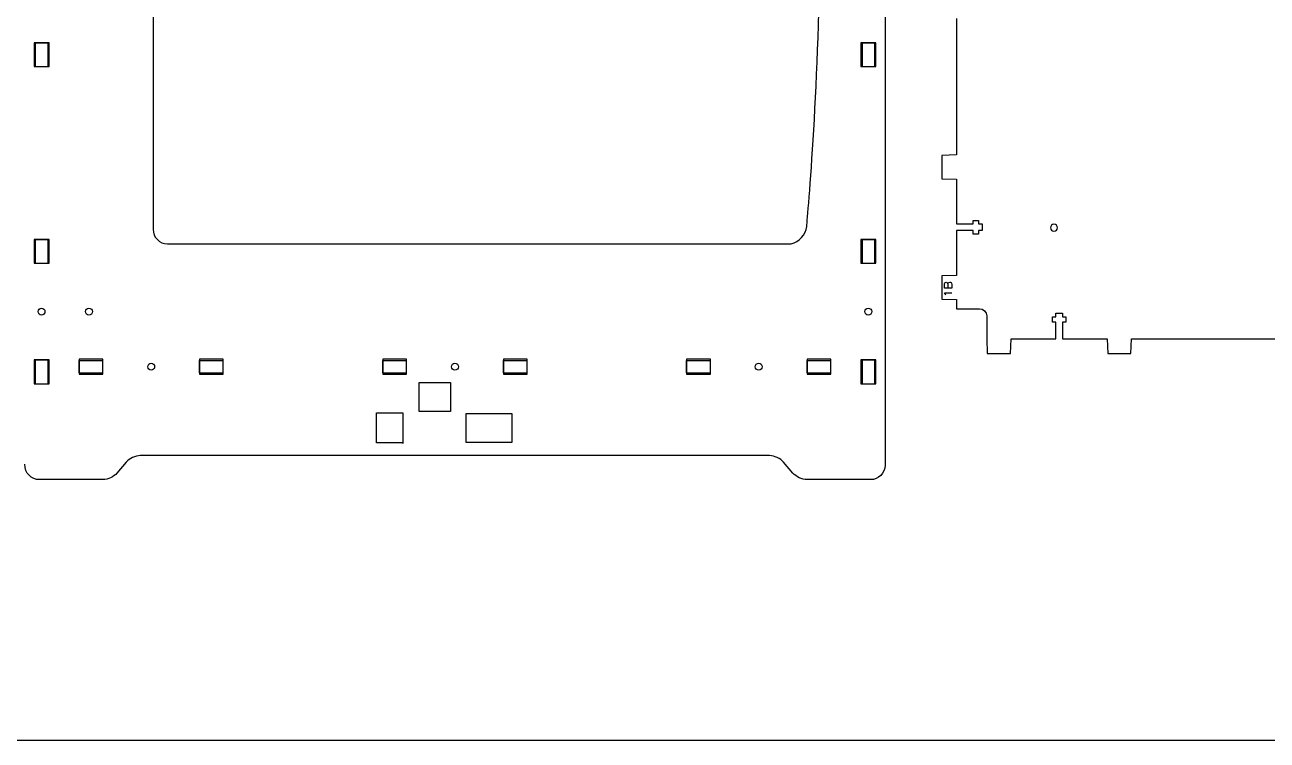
# Model space of a CAD drawing. Header units: millimetres. Extents: x -1200 to 608, y -610 to 472.
# Drawn here: x -792 to -277, y -610 to -312 of the extents above; entities that cross this region are included whole.
import ezdxf

# ---------------------------------------------------------------- set-up
doc = ezdxf.new("R2010")
doc.units = ezdxf.units.MM
for name, color, linetype, true_color in [('CHANGED_PARTS', 3, 'Continuous', 0x00ff00), ('CUTS', 1, 'Continuous', 0xff0000), ('ORIGIONAL_PARTS_THAT_WERE_', 6, 'Continuous', 0xff00ff), ('TEXT', 5, 'Continuous', 0x0000ff)]:
    doc.layers.add(name, color=color, linetype=linetype, true_color=true_color)
doc.layers.add('laser bed referance', color=3, linetype='Continuous', lineweight=25, true_color=0x00ff00)

msp = doc.modelspace()

# ---------------------------------------------------------------- linework, layer by layer
at = {"layer": 'CHANGED_PARTS'}
for p, q in [((-787.93, -319.95), (-782.73, -319.95)), ((-787.93, -319.95), (-787.93, -329.8)), ((-782.73, -319.95), (-782.73, -329.8)), ((-444.71, -319.95), (-444.71, -329.8)), ((-444.71, -319.95), (-439.51, -319.95)), ((-439.51, -319.95), (-439.51, -329.8)), ((-787.93, -329.8), (-782.73, -329.8)), ((-444.71, -329.8), (-439.51, -329.8)), ((-787.93, -401.67), (-782.73, -401.67)), ((-787.93, -401.67), (-787.93, -411.52)), ((-782.73, -401.67), (-782.73, -411.52)), ((-444.71, -401.67), (-444.71, -411.52)), ((-444.71, -401.67), (-439.51, -401.67)), ((-439.51, -401.67), (-439.51, -411.52)), ((-787.93, -411.52), (-782.73, -411.52)), ((-444.71, -411.52), (-439.51, -411.52)), ((-787.93, -451.67), (-782.73, -451.67)), ((-787.93, -451.67), (-787.93, -461.52)), ((-782.73, -451.67), (-782.73, -461.52)), ((-769.73, -457.07), (-769.73, -451.87)), ((-769.73, -451.87), (-759.88, -451.87)), ((-759.88, -457.07), (-759.88, -451.87)), ((-719.73, -451.87), (-709.88, -451.87)), ((-719.73, -457.07), (-719.73, -451.87)), ((-709.88, -457.07), (-709.88, -451.87)), ((-643.63, -451.87), (-633.78, -451.87)), ((-643.63, -457.07), (-643.63, -451.87)), ((-633.78, -457.07), (-633.78, -451.87)), ((-593.63, -451.87), (-583.78, -451.87)), ((-593.63, -457.07), (-593.63, -451.87)), ((-583.78, -457.07), (-583.78, -451.87)), ((-517.54, -451.87), (-507.69, -451.87)), ((-517.54, -457.07), (-517.54, -451.87)), ((-507.69, -457.07), (-507.69, -451.87)), ((-467.54, -451.87), (-457.69, -451.87)), ((-467.54, -457.07), (-467.54, -451.87)), ((-457.69, -457.07), (-457.69, -451.87)), ((-444.71, -451.67), (-444.71, -461.52)), ((-444.71, -451.67), (-439.51, -451.67)), ((-439.51, -451.67), (-439.51, -461.52)), ((-769.73, -457.07), (-759.88, -457.07)), ((-719.73, -457.07), (-709.88, -457.07)), ((-643.63, -457.07), (-633.78, -457.07)), ((-593.63, -457.07), (-583.78, -457.07)), ((-517.54, -457.07), (-507.69, -457.07)), ((-467.54, -457.07), (-457.69, -457.07)), ((-787.93, -461.52), (-782.73, -461.52)), ((-444.71, -461.52), (-439.51, -461.52))]:
    msp.add_line(p, q, dxfattribs=at)
at = {"layer": 'CHANGED_PARTS', "color": 3, "true_color": 0x00ff00}
for points in [[(-767.07, -431.6), (-767.07, -430.81), (-766.43, -430.17), (-765.65, -430.17)], [(-765.65, -433.02), (-766.43, -433.02), (-767.07, -432.38), (-767.07, -431.6)], [(-765.65, -430.17), (-764.86, -430.17), (-764.22, -430.81), (-764.22, -431.6)], [(-764.22, -431.6), (-764.22, -432.38), (-764.86, -433.02), (-765.65, -433.02)]]:
    msp.add_open_spline(points, degree=3, dxfattribs=at)
at = {"layer": 'CUTS', "color": 1, "true_color": 0xff0000}
for points in [[(-435.18, -129.35), (-435.18, -495.38)], [(-739.02, -154.43), (-739.02, -397.43)], [(-405.57, -309.84), (-405.57, -366.52), (-411.66, -366.77), (-411.66, -376.37), (-405.57, -376.62), (-405.57, -395.15), (-398.55, -395.15), (-398.55, -393.75), (-396.35, -393.75), (-396.35, -395.15), (-394.91, -395.15), (-394.91, -397.95), (-396.35, -397.95), (-396.35, -399.35), (-398.55, -399.35), (-398.55, -397.95), (-405.57, -397.95), (-405.57, -416.52), (-411.66, -416.77), (-411.66, -426.37), (-405.57, -426.62), (-405.57, -426.62), (-405.57, -430.37), (-395.97, -430.37)], [(-733.02, -403.43), (-474.22, -403.43), (-474.15, -403.37), (-474.15, -403.37)], [(-392.97, -433.37), (-392.97, -442.95), (-392.97, -442.95), (-392.72, -449.04), (-383.12, -449.04), (-382.87, -442.95), (-364.28, -442.95), (-364.28, -435.93), (-365.68, -435.93), (-365.68, -433.73), (-364.28, -433.73), (-364.28, -432.29), (-361.48, -432.29), (-361.48, -433.73), (-360.08, -433.73), (-360.08, -435.93), (-361.48, -435.93), (-361.48, -442.95), (-342.96, -442.95), (-342.71, -449.04), (-333.11, -449.04), (-332.86, -442.95), (-266.87, -442.95)], [(-628.61, -461.03), (-615.61, -461.03), (-615.61, -473.03), (-628.61, -473.03), (-628.61, -461.03), (-628.61, -461.03)], [(-635.31, -486.13), (-646.31, -486.13), (-646.31, -473.63), (-635.31, -473.63), (-635.31, -486.43), (-635.31, -486.13), (-635.31, -486.13)], [(-609.01, -473.92), (-590.11, -473.92), (-590.11, -485.93), (-609.01, -485.93), (-609.01, -473.92), (-609.01, -473.92)], [(-750.17, -494.08), (-754.02, -498.67)], [(-483.07, -491.38), (-744.37, -491.38)], [(-473.43, -498.67), (-477.28, -494.08)], [(-759.82, -501.38), (-786.27, -501.38)], [(-441.18, -501.38), (-467.63, -501.38)]]:
    msp.add_lwpolyline(points, dxfattribs=at)
for points in [[(-467.68, -396.18), (-467.68, -396.18), (-462.33, -339.19), (-462.33, -279.43)], [(-474.15, -403.37), (-470.9, -402.77), (-467.99, -399.54), (-467.68, -396.18)], [(-365.03, -395.32), (-365.82, -395.32), (-366.45, -395.96), (-366.45, -396.75)], [(-366.45, -396.75), (-366.45, -397.54), (-365.82, -398.17), (-365.03, -398.17)], [(-363.6, -396.75), (-363.6, -395.96), (-364.24, -395.32), (-365.03, -395.32)], [(-365.03, -398.17), (-364.24, -398.17), (-363.6, -397.54), (-363.6, -396.75)], [(-739.02, -397.43), (-739.02, -400.74), (-736.34, -403.43), (-733.02, -403.43)], [(-786.76, -431.6), (-786.76, -430.81), (-786.12, -430.17), (-785.33, -430.17)], [(-785.33, -433.02), (-786.12, -433.02), (-786.76, -432.39), (-786.76, -431.6)], [(-785.33, -430.17), (-784.54, -430.17), (-783.91, -430.81), (-783.91, -431.6)], [(-783.91, -431.6), (-783.91, -432.39), (-784.54, -433.02), (-785.33, -433.02)], [(-443.53, -431.6), (-443.53, -430.81), (-442.9, -430.17), (-442.11, -430.17)], [(-442.11, -433.02), (-442.9, -433.02), (-443.53, -432.39), (-443.53, -431.6)], [(-442.11, -430.17), (-441.32, -430.17), (-440.68, -430.81), (-440.68, -431.6)], [(-440.68, -431.6), (-440.68, -432.39), (-441.32, -433.02), (-442.11, -433.02)], [(-395.97, -430.37), (-394.31, -430.37), (-392.97, -431.71), (-392.97, -433.37)], [(-741.23, -454.47), (-741.23, -453.69), (-740.59, -453.05), (-739.8, -453.05)], [(-739.8, -453.05), (-739.02, -453.05), (-738.38, -453.69), (-738.38, -454.47)], [(-615.13, -454.47), (-615.13, -453.69), (-614.49, -453.05), (-613.71, -453.05)], [(-613.71, -453.05), (-612.92, -453.05), (-612.28, -453.69), (-612.28, -454.47)], [(-489.04, -454.47), (-489.04, -453.69), (-488.4, -453.05), (-487.61, -453.05)], [(-487.61, -453.05), (-486.83, -453.05), (-486.19, -453.69), (-486.19, -454.47)], [(-739.8, -455.9), (-740.59, -455.9), (-741.23, -455.26), (-741.23, -454.47)], [(-738.38, -454.47), (-738.38, -455.26), (-739.02, -455.9), (-739.8, -455.9)], [(-613.71, -455.9), (-614.49, -455.9), (-615.13, -455.26), (-615.13, -454.47)], [(-612.28, -454.47), (-612.28, -455.26), (-612.92, -455.9), (-613.71, -455.9)], [(-487.61, -455.9), (-488.4, -455.9), (-489.04, -455.26), (-489.04, -454.47)], [(-486.19, -454.47), (-486.19, -455.26), (-486.83, -455.9), (-487.61, -455.9)], [(-786.27, -501.38), (-789.57, -501.38), (-792.27, -498.68), (-792.27, -494.98)], [(-744.37, -491.38), (-746.32, -491.38), (-748.92, -492.59), (-750.17, -494.08)], [(-477.28, -494.08), (-478.53, -492.59), (-481.13, -491.38), (-483.07, -491.38)], [(-754.02, -498.67), (-755.27, -500.16), (-757.88, -501.38), (-759.82, -501.38)], [(-467.63, -501.38), (-469.57, -501.38), (-472.18, -500.16), (-473.43, -498.67)], [(-435.18, -495.38), (-435.18, -498.68), (-437.88, -501.38), (-441.18, -501.38)]]:
    msp.add_open_spline(points, degree=3, dxfattribs=at)
at = {"layer": 'laser bed referance'}
msp.add_line((-1200, -609.6), (0, -609.6), dxfattribs=at)
at = {"layer": 'ORIGIONAL_PARTS_THAT_WERE_', "color": 6, "true_color": 0xff00ff}
for points in [[(-788.43, -329.8), (-782.23, -329.8), (-782.23, -319.95), (-788.43, -319.95), (-788.43, -329.8), (-788.43, -329.8)], [(-445.21, -329.8), (-439.01, -329.8), (-439.01, -319.95), (-445.21, -319.95), (-445.21, -329.8), (-445.21, -329.8)], [(-788.43, -411.52), (-782.23, -411.52), (-782.23, -401.67), (-788.43, -401.67), (-788.43, -411.52), (-788.43, -411.52)], [(-445.21, -411.52), (-439.01, -411.52), (-439.01, -401.67), (-445.21, -401.67), (-445.21, -411.52), (-445.21, -411.52)], [(-788.43, -461.52), (-782.23, -461.52), (-782.23, -451.67), (-788.43, -451.67), (-788.43, -461.52), (-788.43, -461.52)], [(-769.73, -457.57), (-759.88, -457.57), (-759.88, -451.37), (-769.73, -451.37), (-769.73, -457.57), (-769.73, -457.57)], [(-719.73, -457.57), (-709.88, -457.57), (-709.88, -451.37), (-719.73, -451.37), (-719.73, -457.57), (-719.73, -457.57)], [(-643.63, -457.57), (-633.78, -457.57), (-633.78, -451.37), (-643.63, -451.37), (-643.63, -457.57), (-643.63, -457.57)], [(-593.63, -457.57), (-583.78, -457.57), (-583.78, -451.37), (-593.63, -451.37), (-593.63, -457.57), (-593.63, -457.57)], [(-517.54, -457.57), (-507.69, -457.57), (-507.69, -451.37), (-517.54, -451.37), (-517.54, -457.57), (-517.54, -457.57)], [(-467.54, -457.57), (-457.69, -457.57), (-457.69, -451.37), (-467.54, -451.37), (-467.54, -457.57), (-467.54, -457.57)], [(-445.21, -461.52), (-439.01, -461.52), (-439.01, -451.67), (-445.21, -451.67), (-445.21, -461.52), (-445.21, -461.52)]]:
    msp.add_lwpolyline(points, dxfattribs=at)
at = {"layer": 'TEXT', "color": 5, "true_color": 0x0000ff}
for points in [[(-410.49, -421.84), (-410.49, -420.2)], [(-407.47, -420.31), (-407.47, -421.84), (-410.49, -421.84), (-410.49, -421.84)], [(-409.06, -420.05), (-409.06, -421.84)], [(-409.06, -420.05), (-409.05, -420.05)], [(-410.47, -423.84), (-410.47, -423.73), (-407.49, -423.73)]]:
    msp.add_lwpolyline(points, dxfattribs=at)
for points in [[(-410.49, -420.2), (-410.49, -419.72), (-410.24, -419.39), (-409.74, -419.39)], [(-409.74, -419.39), (-409.39, -419.39), (-409.05, -419.7), (-409.06, -420.05)], [(-409.05, -420.05), (-409.03, -419.66), (-408.82, -419.29), (-408.29, -419.29)], [(-408.29, -419.29), (-407.94, -419.29), (-407.47, -419.52), (-407.47, -420.31)], [(-409.91, -424.78), (-410.02, -424.32), (-410.27, -424.02), (-410.47, -423.84)]]:
    msp.add_open_spline(points, degree=3, dxfattribs=at)

doc.saveas('drawing.dxf')
